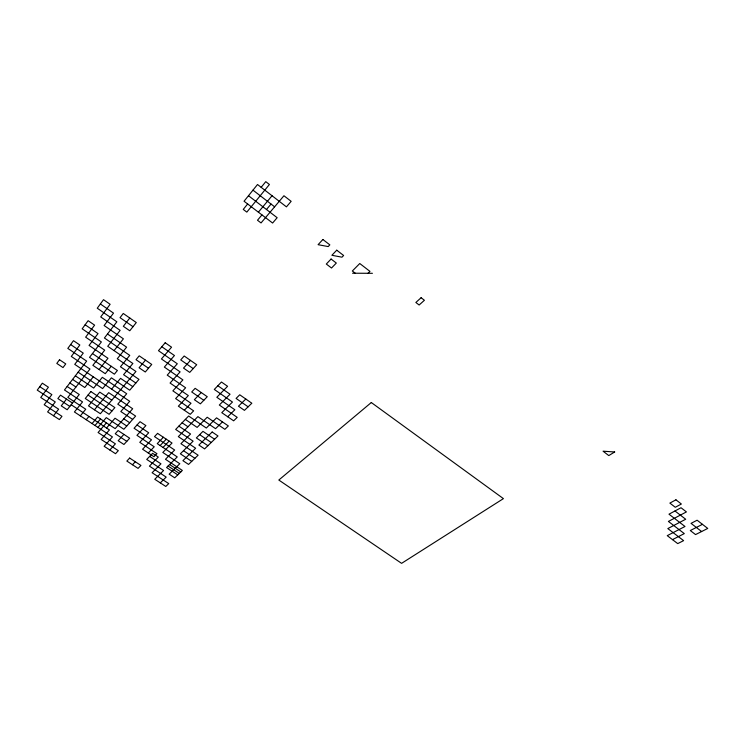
<?xml version="1.0" encoding="UTF-8"?>
<svg xmlns="http://www.w3.org/2000/svg" width="745" height="745" viewBox="0 0 745 745"><rect width="100%" height="100%" fill="white"/><g stroke="black" fill="none" stroke-linecap="round" stroke-linejoin="round"><path stroke-width="1.12" d="M53.519 415.747L58.641 409.182L40.752 397.485L48.406 387.195L42.335 383.191L37.25 390.129L55.27 401.946L47.615 411.911L59.395 419.575L61.965 416.325L44.206 404.74L51.861 394.617L39.783 386.674M66.501 399.106L61.239 405.857L67.18 409.75L79.259 394.505L67.152 386.487M129.788 318.022L123.325 326.301L129.779 330.771L136.288 322.557L123.26 313.468L120.038 317.659L133.01 326.692M93.274 376.821L84.79 387.53L72.591 379.41M99.076 369.511L107.969 358.28L89.074 345.419L98.014 333.602L85.135 324.764M114.05 350.616L123.391 338.826L104.123 325.528L113.51 313.114L100.37 303.969M111.201 366.289L105.25 373.683L92.864 365.32L104.7 350.169L85.647 337.168L94.596 325.146L88.124 320.685L82.174 328.806L101.376 341.946L89.53 357.358L114.385 374.186L117.403 370.488L92.455 353.558M247.647 203.981L243.252 209.401L246.828 212.12L269.42 184.481L265.769 181.65L261.16 187.33M80.33 415.859L85.749 409.228L67.832 397.402L89.977 369.026L71.297 356.445L79.827 344.991L73.476 340.679L67.814 348.409L86.644 361.12L64.47 389.98L82.527 401.918L74.425 411.976L112.43 436.924L104.142 446.283L115.531 453.705L118.315 450.66L101.134 439.438L109.441 429.93L71.148 404.74M86.215 419.724L88.934 416.446M94.447 409.797L108.677 392.652L132.684 408.735L115.168 428.636L97.586 417.032L92.082 423.57M111.601 389.123L120.541 378.348L132.778 386.627M258.394 212.185L272.046 195.739M261.961 214.914L257.5 220.241L261.039 222.941L283.938 195.749L291.155 201.336L286.434 206.859L257.509 184.509L244.053 201.234L272.605 223.034L277.159 217.708L248.485 195.721M266.468 209.513L271.04 204.055M145.48 360.161L139.092 367.751L145.284 371.988L151.729 364.454L139.213 355.84L136.028 359.686L148.488 368.244M95.006 425.488L100.528 418.979M97.921 427.406L106.284 417.628L123.866 429.25L135.627 416.083L117.785 404.163L126.697 393.742L102.316 377.324L93.674 388.061L75.347 375.815M106.405 422.853L98.089 432.51L115.391 443.834L109.85 449.999M106.526 428.021L115.019 418.224L126.762 426M123.893 434.382L118.194 440.714L123.94 444.486L129.677 438.2L118.082 430.554L115.242 433.758L126.799 441.357M190.459 360.384L183.531 368.086L189.733 372.388L196.708 364.743L184.183 355.998L180.728 359.9L193.206 368.589M132.461 464.74L135.301 461.76M184.341 410.253L190.999 403.269L172.877 390.864L182.888 379.885L164.347 367.089L174.451 355.533L161.814 346.742M201.215 392.531L194.37 399.72L200.386 403.846L207.268 396.713L195.134 388.331L191.716 391.972L203.813 400.298M148.283 452.997L154.234 446.786L136.95 435.331L145.89 425.6L140.023 421.689L134.072 428.254L151.496 439.811L142.584 449.235L153.964 456.732L156.953 453.668L139.781 442.334L148.711 432.752L137.033 424.985M163.369 437.259L157.251 443.638L177.254 456.918L166.573 467.534L177.748 474.882M160.128 445.547L166.265 439.187M162.997 447.447L169.152 441.115M368.011 273.285L369.948 271.376L359.77 263.516L352.338 270.994L355.253 273.229M160.287 482.872L166.182 477.098L149.428 466.128L158.294 457.076L152.613 453.333L146.718 459.432L163.583 470.505L154.764 479.268L165.79 486.457L168.743 483.598L152.11 472.74L160.957 463.828L149.652 456.396M222.466 421.903L215.566 428.673L197.891 416.623L178.325 436.617L195.628 448.22L182.925 460.68L188.569 464.424L198.114 455.195L180.933 443.703L190.552 434.009L178.875 426.131M227.719 416.753L234.852 409.759L216.823 397.281L227.579 386.301L221.451 382.027L214.299 389.439L232.459 402.049L221.777 412.665L233.641 420.823L237.208 417.368L219.319 405.029L230.037 394.226L217.857 385.752M245.803 399.022L238.465 406.211L244.453 410.365L251.829 403.231L239.75 394.794L236.091 398.435L248.122 406.817M672.502 539.631L684.301 533.606L668.395 521.435L686.415 511.917L681.023 507.745L668.982 514.18L685 526.482L667.25 535.646L677.726 543.608L683.612 540.628L667.818 528.587L685.698 519.246L674.97 510.977M702.451 524.331L690.289 530.542L695.56 534.593L707.75 528.438L697.124 520.215L691.034 523.363L701.622 531.53M352.553 273.219L372.416 273.303M69.816 406.416L57.868 398.566L60.494 395.148L72.489 403.054M169.59 464.526L180.811 471.93M168.081 466.035L179.275 473.41M191.716 461.379L180.365 453.817L193.104 441.161L175.671 429.437L188.634 416.017L206.318 428.03L216.553 417.852L228.352 425.944L224.869 429.316L207.194 417.237L197.118 427.397L185.356 419.416M69.862 382.958L75.943 387.009M88.05 395.055L111.983 410.961M123.81 418.82L129.695 422.732M111.787 400.158L99.737 392.112L88.497 405.867L100.37 413.717L135.944 371.485L117.272 358.745L126.594 347.161L107.476 334.002M183.512 450.697L194.901 458.296M132.647 419.416L120.82 411.538L129.714 401.285L74.742 364.37L83.254 353.111L70.635 344.562M78.132 372.193L102.614 388.592L111.405 377.836L129.723 390.203L138.97 379.373L120.448 366.773L129.751 355.384L104.412 337.997L116.853 321.803L97.26 308.207L103.518 299.676L110.12 304.295L100.715 316.932L120.141 330.38L107.727 346.285L132.871 363.486L123.577 374.688L135.86 383.023M207.911 445.706L196.363 437.92L202.966 431.355L214.597 439.243M182.097 422.788L187.973 426.764M199.651 434.652L211.245 442.493M252.974 190.152L274.626 206.812M59.516 359.733L56.806 363.43L63.008 367.574L65.746 363.905L59.516 359.733M90.853 391.572L85.275 398.501L109.115 414.304L114.87 407.58L90.853 391.572M165.204 342.747L158.471 350.69L177.301 363.765L167.234 375.126L185.626 387.782L175.643 398.575L193.625 410.849L190.292 414.304L178.372 406.183L188.327 395.576L170.074 383.051L180.113 371.876L161.432 358.95L171.555 347.189L165.204 342.747M322.883 239.499L318.087 244.686L328.21 246.576L329.83 244.854L322.883 239.499M129.658 458.073L126.846 461.071L138.067 468.391L140.926 465.429L129.658 458.073M157.567 433.385L154.513 436.617L174.656 450.017L165.465 459.293L182.348 470.44L174.721 477.815L169.162 474.165L179.815 463.716L162.81 452.457L172.03 443.042L157.567 433.385M336.74 250.19L331.888 255.284L341.983 257.183L343.622 255.488L336.74 250.19M331.087 259.037L326.31 264.037L331.516 268.023L336.321 263.05L331.087 259.037M212.167 432.007L198.868 445.035L204.614 448.9L217.987 435.965L212.167 432.007M421.111 297.711L415.859 302.47L419.137 305.012L424.408 300.272L421.111 297.711M371.299 402.533L278.816 480.041L401.583 563.35L503.415 498.629L371.299 402.533M614.672 451.982L608.786 455.595L603.087 451.191L614.672 451.982M675.939 499.811L669.876 503.099L675.287 507.28L681.368 504.02L675.939 499.811"/></g></svg>
